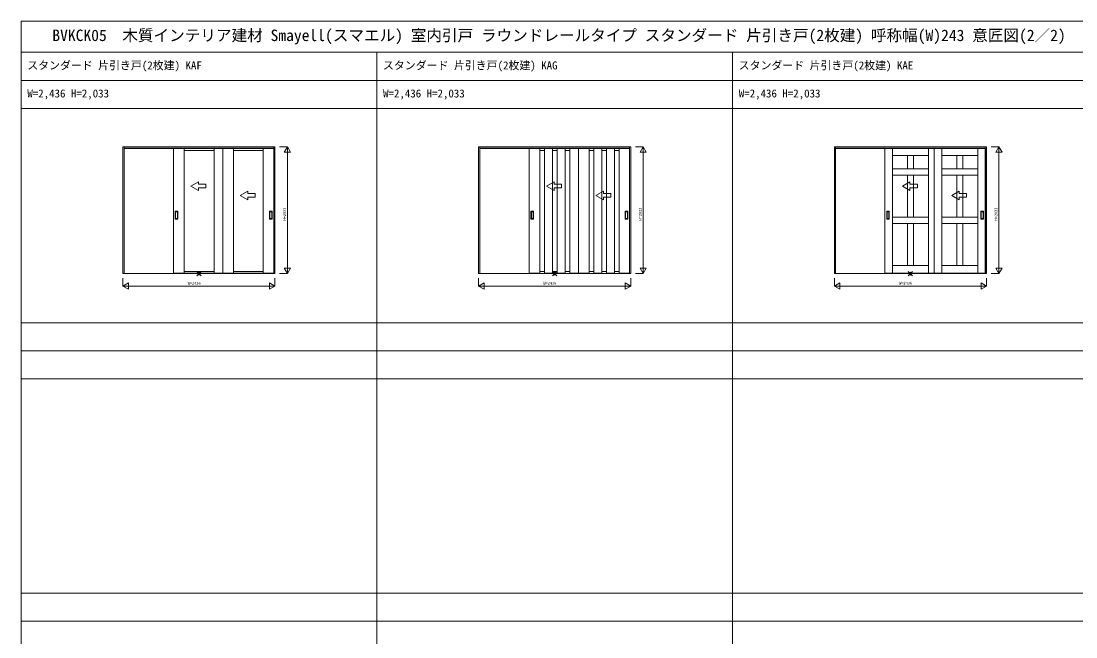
# Model space of a CAD drawing. Units: millimetres, scale not verified. Extents: x -14341 to 14341, y -10000 to 10000.
# Drawn here: x -14341 to 2562, y 130 to 10000 of the extents above; entities that cross this region are included whole.
import ezdxf
from ezdxf.enums import TextEntityAlignment as Align

# ---------------------------------------------------------------- set-up
doc = ezdxf.new("R2010")
doc.units = ezdxf.units.MM
doc.header["$LTSCALE"] = 50
doc.layers.add('0-0_0', color=7, linetype='Continuous')
for name, color, linetype, lineweight in [('0-1_YKK_F1', 7, 'Continuous', 18), ('0-2_YKK_IN', 1, 'Continuous', 18), ('0-3_YKK_A1', 4, 'Continuous', 18), ('0-4_YKK_N1', 2, 'Continuous', 18)]:
    doc.layers.add(name, color=color, linetype=linetype, lineweight=lineweight)
doc.styles.add('ＭＳ ゴシック', font='')
doc.styles.get('ＭＳ ゴシック').set_extended_font_data('MS Gothic')

msp = doc.modelspace()

# ---------------------------------------------------------------- linework, layer by layer
at = {"layer": '0-1_YKK_F1'}
for p, q in [((-14340.51, -10000), (-14340.51, 10000)), ((-14340.51, 10000), (14340.51, 10000)), ((-14340.51, 9500), (14159.49, 9500)), ((-8640.51, -10000), (-8640.51, 9500)), ((-2940.51, -10000), (-2940.51, 9500)), ((-14340.51, 9050), (14159.49, 9050)), ((-14340.51, 8600), (14159.49, 8600)), ((-14340.51, 5165), (14159.49, 5165)), ((-14340.51, 4715), (14159.49, 4715)), ((-14340.51, 4265), (14159.49, 4265)), ((-14340.51, 830), (14159.49, 830)), ((-14340.51, 380), (14159.49, 380))]:
    msp.add_line(p, q, dxfattribs=at)
at = {"layer": '0-2_YKK_IN'}
for p, q in [((-11525.86, 5917.14), (-11455.15, 5987.86)), ((-11525.86, 5987.86), (-11455.15, 5917.14)), ((-5825.86, 5917.14), (-5755.15, 5987.86)), ((-5825.86, 5987.86), (-5755.15, 5917.14)), ((-125.86, 5917.14), (-55.15, 5987.86)), ((-125.86, 5987.86), (-55.15, 5917.14))]:
    msp.add_line(p, q, dxfattribs=at)
for centre in [(-11490.51, 5952.5), (-5790.51, 5952.5), (-90.51, 5952.5)]:
    msp.add_circle(centre, 25, dxfattribs=at)
at = {"layer": '0-3_YKK_A1'}
for p, q in [((-12708.51, 7985.5), (-10272.51, 7985.5)), ((-12708.51, 5952.5), (-12708.51, 7985.5)), ((-12688.51, 7985.5), (-12688.51, 7955.5)), ((-12688.51, 7961.5), (-10292.51, 7961.5)), ((-12688.51, 7958.5), (-10292.51, 7958.5)), ((-12688.51, 5956.5), (-12688.51, 7955.5)), ((-10292.51, 7985.5), (-10292.51, 7955.5)), ((-10292.51, 5956.5), (-10292.51, 7955.5)), ((-10272.51, 5952.5), (-10272.51, 7985.5)), ((-7008.51, 7985.5), (-4572.51, 7985.5)), ((-7008.51, 5952.5), (-7008.51, 7985.5)), ((-6988.51, 7985.5), (-6988.51, 7955.5)), ((-6988.51, 7961.5), (-4592.51, 7961.5)), ((-6988.51, 7958.5), (-4592.51, 7958.5)), ((-6988.51, 5956.5), (-6988.51, 7955.5)), ((-4592.51, 7985.5), (-4592.51, 7955.5)), ((-4592.51, 5956.5), (-4592.51, 7955.5)), ((-4572.51, 5952.5), (-4572.51, 7985.5)), ((-1308.51, 7985.5), (1127.49, 7985.5)), ((-1308.51, 5952.5), (-1308.51, 7985.5)), ((-1288.51, 7985.5), (-1288.51, 7955.5)), ((-1288.51, 7961.5), (1107.49, 7961.5)), ((-1288.51, 7958.5), (1107.49, 7958.5)), ((-1288.51, 5956.5), (-1288.51, 7955.5)), ((1107.49, 7985.5), (1107.49, 7955.5)), ((1107.49, 5956.5), (1107.49, 7955.5)), ((1127.49, 5952.5), (1127.49, 7985.5)), ((-5825.67, 7928.5), (-5752.34, 7928.5)), ((-5035.67, 7928.5), (-4962.34, 7928.5)), ((-11619.01, 7356), (-11499.01, 7425.28)), ((-11619.01, 7356), (-11499.01, 7286.72)), ((-11499.01, 7386), (-11499.01, 7425.28)), ((-11499.01, 7286.72), (-11499.01, 7326)), ((-10829.01, 7206), (-10709.01, 7275.28)), ((-10709.01, 7236), (-10709.01, 7275.28)), ((-5919.01, 7356), (-5799.01, 7425.28)), ((-5919.01, 7356), (-5799.01, 7286.72)), ((-5799.01, 7386), (-5799.01, 7425.28)), ((-5799.01, 7286.72), (-5799.01, 7326)), ((-5129.01, 7206), (-5009.01, 7275.28)), ((-5009.01, 7236), (-5009.01, 7275.28)), ((-219.01, 7356), (-99.01, 7425.28)), ((-219.01, 7356), (-99.01, 7286.72)), ((-99.01, 7386), (-99.01, 7425.28)), ((-99.01, 7286.72), (-99.01, 7326)), ((570.99, 7206), (690.99, 7275.28)), ((690.99, 7236), (690.99, 7275.28)), ((-10829.01, 7206), (-10709.01, 7136.72)), ((-10709.01, 7136.72), (-10709.01, 7176)), ((-5129.01, 7206), (-5009.01, 7136.72)), ((-5009.01, 7136.72), (-5009.01, 7176)), ((570.99, 7206), (690.99, 7136.72)), ((690.99, 7136.72), (690.99, 7176)), ((-11870.01, 6826.5), (-11870.01, 6954.5)), ((-11829.01, 6955.5), (-11869.01, 6955.5)), ((-11864.01, 6836.5), (-11864.01, 6944.5)), ((-11863.01, 6945.5), (-11835.01, 6945.5)), ((-11834.01, 6944.5), (-11834.01, 6836.5)), ((-11828.01, 6826.5), (-11828.01, 6954.5)), ((-10360.01, 6826.5), (-10360.01, 6954.5)), ((-10359.01, 6955.5), (-10319.01, 6955.5)), ((-10354.01, 6944.5), (-10354.01, 6836.5)), ((-10325.01, 6945.5), (-10353.01, 6945.5)), ((-10324.01, 6836.5), (-10324.01, 6944.5)), ((-10318.01, 6826.5), (-10318.01, 6954.5)), ((-6170.01, 6826.5), (-6170.01, 6954.5)), ((-6129.01, 6955.5), (-6169.01, 6955.5)), ((-6164.01, 6836.5), (-6164.01, 6944.5)), ((-6163.01, 6945.5), (-6135.01, 6945.5)), ((-6134.01, 6944.5), (-6134.01, 6836.5)), ((-6128.01, 6826.5), (-6128.01, 6954.5)), ((-4660.01, 6826.5), (-4660.01, 6954.5)), ((-4659.01, 6955.5), (-4619.01, 6955.5)), ((-4654.01, 6944.5), (-4654.01, 6836.5)), ((-4625.01, 6945.5), (-4653.01, 6945.5)), ((-4624.01, 6836.5), (-4624.01, 6944.5)), ((-4618.01, 6826.5), (-4618.01, 6954.5)), ((-470.01, 6826.5), (-470.01, 6954.5)), ((-429.01, 6955.5), (-469.01, 6955.5)), ((-464.01, 6836.5), (-464.01, 6944.5)), ((-463.01, 6945.5), (-435.01, 6945.5)), ((-434.01, 6944.5), (-434.01, 6836.5)), ((-428.01, 6826.5), (-428.01, 6954.5)), ((1039.99, 6826.5), (1039.99, 6954.5)), ((1040.99, 6955.5), (1080.99, 6955.5)), ((1045.99, 6944.5), (1045.99, 6836.5)), ((1074.99, 6945.5), (1046.99, 6945.5)), ((1075.99, 6836.5), (1075.99, 6944.5)), ((1081.99, 6826.5), (1081.99, 6954.5)), ((-11829.01, 6825.5), (-11869.01, 6825.5)), ((-11835.01, 6835.5), (-11863.01, 6835.5)), ((-10359.01, 6825.5), (-10319.01, 6825.5)), ((-10353.01, 6835.5), (-10325.01, 6835.5)), ((-6129.01, 6825.5), (-6169.01, 6825.5)), ((-6135.01, 6835.5), (-6163.01, 6835.5)), ((-4659.01, 6825.5), (-4619.01, 6825.5)), ((-4653.01, 6835.5), (-4625.01, 6835.5)), ((-429.01, 6825.5), (-469.01, 6825.5)), ((-435.01, 6835.5), (-463.01, 6835.5)), ((200.99, 6855.5), (-379.01, 6855.61)), ((990.99, 6855.5), (410.99, 6855.61)), ((1040.99, 6825.5), (1080.99, 6825.5)), ((1046.99, 6835.5), (1074.99, 6835.5)), ((-379.01, 6755.61), (200.99, 6755.5)), ((410.99, 6755.61), (990.99, 6755.5)), ((-10272.51, 5952.5), (-12708.51, 5952.5)), ((-12688.51, 5952.5), (-12688.51, 5956.5)), ((-10292.51, 5956.5), (-12688.51, 5956.5)), ((-11249.01, 5987.5), (-11729.01, 5987.5)), ((-11729.01, 5960.5), (-11249.01, 5960.5)), ((-11249.01, 5960.5), (-11079.01, 5960.5)), ((-10459.01, 5987.5), (-10939.01, 5987.5)), ((-10939.01, 5960.5), (-10459.01, 5960.5)), ((-10292.51, 5952.5), (-10292.51, 5956.5)), ((-4572.51, 5952.5), (-7008.51, 5952.5)), ((-6988.51, 5952.5), (-6988.51, 5956.5)), ((-4592.51, 5956.5), (-6988.51, 5956.5)), ((-5752.34, 5987.5), (-5825.67, 5987.5)), ((-5549.01, 5960.5), (-5379.01, 5960.5)), ((-4962.34, 5987.5), (-5035.67, 5987.5)), ((-4592.51, 5952.5), (-4592.51, 5956.5)), ((1127.49, 5952.5), (-1308.51, 5952.5)), ((-1288.51, 5952.5), (-1288.51, 5956.5)), ((1107.49, 5956.5), (-1288.51, 5956.5)), ((200.99, 6080.5), (-379.01, 6080.5)), ((-379.01, 5960.5), (200.99, 5960.5)), ((200.99, 5960.5), (320.99, 5960.5)), ((990.99, 6080.5), (410.99, 6080.5)), ((410.99, 5960.5), (990.99, 5960.5)), ((1107.49, 5952.5), (1107.49, 5956.5))]:
    msp.add_line(p, q, dxfattribs=at)
for points in [[(-11899.01, 5960.5), (-11729.01, 5960.5), (-11729.01, 7964.5), (-11899.01, 7964.5)], [(-11729.01, 7928.5), (-11249.01, 7928.5), (-11249.01, 7964.5), (-11729.01, 7964.5)], [(-11109.01, 5960.5), (-10939.01, 5960.5), (-10939.01, 7964.5), (-11109.01, 7964.5)], [(-10939.01, 7928.5), (-10459.01, 7928.5), (-10459.01, 7964.5), (-10939.01, 7964.5)], [(-10459.01, 5960.5), (-10289.01, 5960.5), (-10289.01, 7964.5), (-10459.01, 7964.5)], [(-6199.01, 5960.5), (-6029.01, 5960.5), (-6029.01, 7964.5), (-6199.01, 7964.5)], [(-5955.67, 5961.5), (-5825.67, 5961.5), (-5825.67, 7963.5), (-5955.67, 7963.5)], [(-5622.34, 5961.5), (-5752.34, 5961.5), (-5752.34, 7963.5), (-5622.34, 7963.5)], [(-5409.01, 5960.5), (-5239.01, 5960.5), (-5239.01, 7964.5), (-5409.01, 7964.5)], [(-5165.67, 5961.5), (-5035.67, 5961.5), (-5035.67, 7963.5), (-5165.67, 7963.5)], [(-4832.34, 5961.5), (-4962.34, 5961.5), (-4962.34, 7963.5), (-4832.34, 7963.5)], [(-4759.01, 5960.5), (-4589.01, 5960.5), (-4589.01, 7964.5), (-4759.01, 7964.5)], [(-499.01, 5960.5), (-379.01, 5960.5), (-379.01, 7964.5), (-499.01, 7964.5)], [(-379.01, 7844.5), (200.99, 7844.5), (200.99, 7964.5), (-379.01, 7964.5)], [(290.99, 5960.5), (410.99, 5960.5), (410.99, 7964.5), (290.99, 7964.5)], [(410.99, 7844.5), (990.99, 7844.5), (990.99, 7964.5), (410.99, 7964.5)], [(990.99, 5960.5), (1110.99, 5960.5), (1110.99, 7964.5), (990.99, 7964.5)], [(-139.01, 7844.5), (-139.01, 7630.55), (-39.01, 7630.55), (-39.01, 7844.5)], [(650.99, 7844.5), (650.99, 7630.55), (750.99, 7630.55), (750.99, 7844.5)], [(-379.01, 7530.61), (200.99, 7530.5), (200.99, 7630.5), (-379.01, 7630.61)], [(410.99, 7530.61), (990.99, 7530.5), (990.99, 7630.5), (410.99, 7630.61)], [(-139.01, 7530.55), (-139.01, 6855.55), (-39.01, 6855.55), (-39.01, 7530.55)], [(650.99, 7530.55), (650.99, 6855.55), (750.99, 6855.55), (750.99, 7530.55)], [(-139.01, 6755.55), (-139.01, 6080.5), (-39.01, 6080.5), (-39.01, 6755.55)], [(650.99, 6755.55), (650.99, 6080.5), (750.99, 6080.5), (750.99, 6755.55)]]:
    msp.add_lwpolyline(points, close=True, dxfattribs=at)
for points in [[(-11079.01, 7964.5), (-11249.01, 7964.5), (-11249.01, 5960.5)], [(-5622.34, 7928.5), (-5549.01, 7928.5), (-5549.01, 7964.5), (-6029.01, 7964.5), (-6029.01, 7928.5), (-5955.67, 7928.5)], [(-5379.01, 7964.5), (-5549.01, 7964.5), (-5549.01, 5960.5)], [(-4832.34, 7928.5), (-4759.01, 7928.5), (-4759.01, 7964.5), (-5239.01, 7964.5), (-5239.01, 7928.5), (-5165.67, 7928.5)], [(320.99, 7964.5), (200.99, 7964.5), (200.99, 5960.5)], [(-11499.01, 7386), (-11379.01, 7386), (-11379.01, 7326), (-11499.01, 7326)], [(-5799.01, 7386), (-5679.01, 7386), (-5679.01, 7326), (-5799.01, 7326)], [(-99.01, 7386), (20.99, 7386), (20.99, 7326), (-99.01, 7326)], [(-10709.01, 7236), (-10589.01, 7236), (-10589.01, 7176), (-10709.01, 7176)], [(-5009.01, 7236), (-4889.01, 7236), (-4889.01, 7176), (-5009.01, 7176)], [(690.99, 7236), (810.99, 7236), (810.99, 7176), (690.99, 7176)], [(-5955.67, 5987.5), (-6029.01, 5987.5), (-6029.01, 5960.5)], [(-5549.01, 5960.5), (-5549.01, 5987.5), (-5622.34, 5987.5)], [(-5165.67, 5987.5), (-5239.01, 5987.5), (-5239.01, 5960.5)], [(-4759.01, 5960.5), (-4759.01, 5987.5), (-4832.34, 5987.5)]]:
    msp.add_lwpolyline(points, dxfattribs=at)
for centre, start, end in [((-11869.01, 6954.5), 90, 180), ((-11863.01, 6944.5), 90, 180), ((-11835.01, 6944.5), 0, 90), ((-11829.01, 6954.5), 0, 90), ((-10359.01, 6954.5), 90, 180), ((-10353.01, 6944.5), 90, 180), ((-10325.01, 6944.5), 360, 90), ((-10319.01, 6954.5), 0, 90), ((-6169.01, 6954.5), 90, 180), ((-6163.01, 6944.5), 90, 180), ((-6135.01, 6944.5), 0, 90), ((-6129.01, 6954.5), 0, 90), ((-4659.01, 6954.5), 90, 180), ((-4653.01, 6944.5), 90, 180), ((-4625.01, 6944.5), 360, 90), ((-4619.01, 6954.5), 0, 90), ((-469.01, 6954.5), 90, 180), ((-463.01, 6944.5), 90, 180), ((-435.01, 6944.5), 0, 90), ((-429.01, 6954.5), 0, 90), ((1040.99, 6954.5), 90, 180), ((1046.99, 6944.5), 90, 180), ((1074.99, 6944.5), 360, 90), ((1080.99, 6954.5), 0, 90), ((-11869.01, 6826.5), 180, 270), ((-11863.01, 6836.5), 180, 270), ((-11835.01, 6836.5), 270, 0), ((-11829.01, 6826.5), 270, 0), ((-10359.01, 6826.5), 180, 270), ((-10353.01, 6836.5), 180, 270), ((-10325.01, 6836.5), 270, 360), ((-10319.01, 6826.5), 270, 0), ((-6169.01, 6826.5), 180, 270), ((-6163.01, 6836.5), 180, 270), ((-6135.01, 6836.5), 270, 0), ((-6129.01, 6826.5), 270, 0), ((-4659.01, 6826.5), 180, 270), ((-4653.01, 6836.5), 180, 270), ((-4625.01, 6836.5), 270, 360), ((-4619.01, 6826.5), 270, 0), ((-469.01, 6826.5), 180, 270), ((-463.01, 6836.5), 180, 270), ((-435.01, 6836.5), 270, 0), ((-429.01, 6826.5), 270, 0), ((1040.99, 6826.5), 180, 270), ((1046.99, 6836.5), 180, 270), ((1074.99, 6836.5), 270, 360), ((1080.99, 6826.5), 270, 0)]:
    msp.add_arc(centre, 1, start, end, dxfattribs=at)
at = {"layer": '0-4_YKK_N1'}
for p, q in [((-10197.51, 7985.5), (-10072.51, 7985.5)), ((-10072.51, 7985.5), (-10072.51, 5952.5)), ((-4497.51, 7985.5), (-4372.51, 7985.5)), ((-4372.51, 7985.5), (-4372.51, 5952.5)), ((1202.49, 7985.5), (1327.49, 7985.5)), ((1327.49, 7985.5), (1327.49, 5952.5)), ((-10122.51, 7898.9), (-10022.51, 7898.9)), ((-4422.51, 7898.9), (-4322.51, 7898.9)), ((1277.49, 7898.9), (1377.49, 7898.9)), ((-10197.51, 5952.5), (-10072.51, 5952.5)), ((-10122.51, 6039.1), (-10022.51, 6039.1)), ((-4497.51, 5952.5), (-4372.51, 5952.5)), ((-4422.51, 6039.1), (-4322.51, 6039.1)), ((1202.49, 5952.5), (1327.49, 5952.5)), ((1277.49, 6039.1), (1377.49, 6039.1)), ((-12708.51, 5752.5), (-12621.91, 5802.5)), ((-12708.51, 5752.5), (-12621.91, 5702.5)), ((-12621.91, 5802.5), (-12621.91, 5702.5)), ((-10359.11, 5802.5), (-10272.51, 5752.5)), ((-10272.51, 5877.5), (-10272.51, 5752.5)), ((-7008.51, 5752.5), (-6921.91, 5802.5)), ((-7008.51, 5752.5), (-6921.91, 5702.5)), ((-6921.91, 5802.5), (-6921.91, 5702.5)), ((-4659.11, 5802.5), (-4572.51, 5752.5)), ((-4572.51, 5877.5), (-4572.51, 5752.5)), ((-1308.51, 5752.5), (-1221.91, 5802.5)), ((-1308.51, 5752.5), (-1221.91, 5702.5)), ((-1221.91, 5802.5), (-1221.91, 5702.5)), ((1040.89, 5802.5), (1127.49, 5752.5)), ((1127.49, 5877.5), (1127.49, 5752.5))]:
    msp.add_line(p, q, dxfattribs=at)
for points in [[(-10122.51, 7898.9), (-10072.51, 7985.5), (-10022.51, 7898.9)], [(-4422.51, 7898.9), (-4372.51, 7985.5), (-4322.51, 7898.9)], [(1277.49, 7898.9), (1327.49, 7985.5), (1377.49, 7898.9)], [(-10122.51, 6039.1), (-10072.51, 5952.5), (-10022.51, 6039.1)], [(-4422.51, 6039.1), (-4372.51, 5952.5), (-4322.51, 6039.1)], [(1277.49, 6039.1), (1327.49, 5952.5), (1377.49, 6039.1)], [(-12708.51, 5877.5), (-12708.51, 5752.5), (-10272.51, 5752.5)], [(-10359.11, 5802.5), (-10359.11, 5702.5), (-10272.51, 5752.5)], [(-7008.51, 5877.5), (-7008.51, 5752.5), (-4572.51, 5752.5)], [(-4659.11, 5802.5), (-4659.11, 5702.5), (-4572.51, 5752.5)], [(-1308.51, 5877.5), (-1308.51, 5752.5), (1127.49, 5752.5)], [(1040.89, 5802.5), (1040.89, 5702.5), (1127.49, 5752.5)]]:
    msp.add_lwpolyline(points, dxfattribs=at)

# ---------------------------------------------------------------- texts
at = {"layer": '0-0_0', "style": 'ＭＳ ゴシック'}
for s, height, p in [('BVKCK05  木質インテリア建材 Smayell(スマエル) 室内引戸 ラウンドレールタイプ スタンダード 片引き戸(2枚建) 呼称幅(W)243 意匠図(2／2)', 183.3, (-13840.51, 9625)), ('スタンダード 片引き戸(2枚建) KAF', 128.3, (-14242.51, 9187.5)), ('スタンダード 片引き戸(2枚建) KAG', 128.3, (-8542.51, 9187.5)), ('スタンダード 片引き戸(2枚建) KAE', 128.3, (-2842.51, 9187.5)), ('W=2,436 H=2,033', 128.3, (-14240.51, 8737.5)), ('W=2,436 H=2,033', 128.3, (-8540.51, 8737.5)), ('W=2,436 H=2,033', 128.3, (-2840.51, 8737.5))]:
    msp.add_text(s, height=height, dxfattribs=at).set_placement(p, align=Align.BOTTOM_LEFT)
at = {"layer": '0-4_YKK_N1', "color": 7, "style": 'ＭＳ ゴシック'}
for p in [(-10084.51, 6804), (-4384.51, 6804), (1315.49, 6804)]:
    msp.add_text('H=2033', height=43.99, rotation=90, dxfattribs=at).set_placement(p, align=Align.BOTTOM_LEFT)
for p in [(-11670.51, 5764.5), (-5970.51, 5764.5), (-270.51, 5764.5)]:
    msp.add_text('W=2436', height=43.99, dxfattribs=at).set_placement(p, align=Align.BOTTOM_LEFT)

doc.saveas('drawing.dxf')
